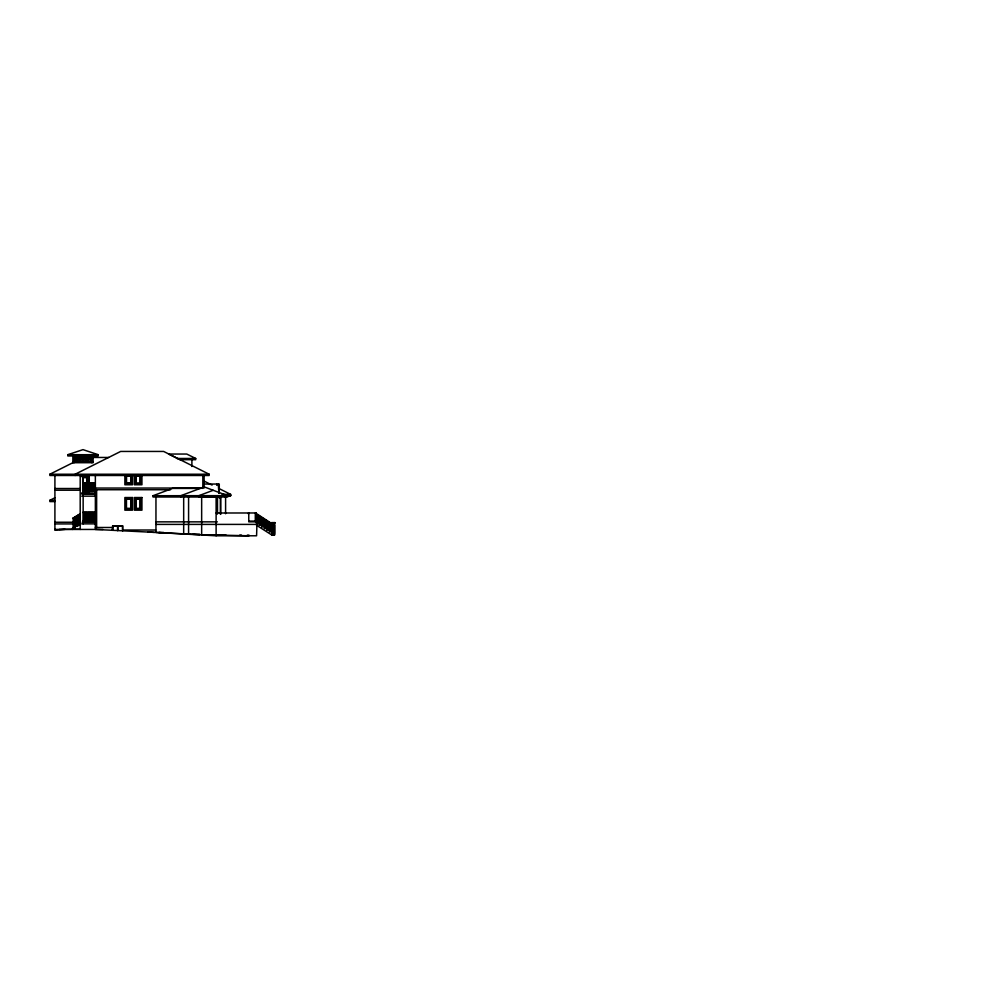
<?xml version="1.0" encoding="UTF-8"?>
<svg xmlns="http://www.w3.org/2000/svg" width="997" height="997" viewBox="0 0 997 997"><rect width="100%" height="100%" fill="white"/><g stroke="black" fill="none" stroke-linecap="round" stroke-linejoin="round"><path stroke-width="1.5" d="M257.002 522.079L256.578 535.788L216.112 535.788L155.956 532.448L155.956 497.005M183.672 497.005L183.672 533.993M188.583 497.005L188.583 534.267M201.656 497.005L201.656 534.99M216.112 535.788L216.112 497.017M217.371 513.006L217.371 497.017L220.549 497.005L220.549 514.365L220.549 497.005M224.649 535.14L225.596 535.003L205.469 534.915M255.992 513.505L255.843 514.24L271.969 524.123M256.578 524.248L256.578 525.294L271.932 535.09L274.487 535.09L274.487 523.437M256.578 524.086L256.578 521.817L248.764 521.855L248.764 513.006M271.932 524.709L271.932 533.457L274.487 533.457L274.487 524.709L274.487 535.09M255.992 513.281L272.081 523.786L271.807 524.659L271.832 523.624M86.727 486.187L87.786 484.779L86.727 483.371M80.184 513.717L72.607 518.452L80.184 514.14M75.136 475.494L75.136 474.236L120.662 451.442L163.645 451.442L209.171 474.236L209.171 475.494L49.85 475.494L49.85 474.236L73.977 462.159M54.91 501.591L49.85 501.591L49.85 500.32L54.91 497.79M72.806 462.197L93.107 462.159M180.719 497.005L180.719 495.733L204.223 486.91L227.715 495.733L227.715 497.005L153.015 497.005L153.015 495.733L172.481 488.418L200.198 488.418M213.208 490.287L198.715 495.733L198.715 497.005L217.371 497.017L217.371 514.116M67.821 454.694L82.988 449.635L98.167 454.694L98.167 455.965L67.821 455.965L67.821 454.694L98.167 454.694M218.717 488.393L230.656 494.375L230.656 495.634L225.596 495.683L225.596 513.754M54.91 529.432L80.196 529.195M226.867 495.646L230.656 495.634L224.973 495.634M80.894 457.237L85.106 457.237M90.166 457.237L85.941 457.237L85.941 461.461M92.285 457.461L108.648 457.461M176.731 458.47L195.699 458.47L195.699 459.692L179.996 459.692L177.541 458.47M75.834 459.355L80.047 459.355M80.894 459.355L85.106 459.355M85.941 459.355L90.166 459.355M72.806 461.985L93.107 461.96M49.85 474.236L209.171 474.236M130.993 476.117L126.332 476.117L126.332 483.308L130.993 483.308M82.701 476.304L88.097 476.304L88.097 492.942M81.667 476.616L87.786 476.616L87.786 492.942M83.15 483.047L95.363 483.047M83.15 483.47L95.363 483.47M204.111 484.043L219.278 484.043L219.278 493.316M218.306 484.467L218.916 493.316M95.363 488.056L201.332 488.056M89.256 488.206L95.363 488.206M54.91 488.518L80.196 488.518M95.363 489.739L170.512 489.739M89.256 489.888L95.363 489.888M54.91 490.212L80.196 490.212M86.727 491.16L82.726 491.16L82.726 477.675L86.727 477.675L86.614 491.471M83.15 491.471L95.363 491.471M83.15 491.633L95.363 491.633M81.667 492.942L89.256 492.942L89.256 475.494M83.15 493.789L95.363 493.789M81.717 494.038L95.363 494.038M222.119 494.375L230.656 494.375M153.015 495.733L230.656 495.634M81.717 496.157L95.363 496.157M224.649 496.568L225.596 496.568M219.153 497.839L220.599 497.839M126.557 499.223L130.769 499.223L130.769 508.495L126.557 508.495M49.85 500.32L54.91 500.32M83.15 512.146L95.363 512.146M83.15 512.57L95.363 512.57M216.112 513.006L256.217 512.969L256.217 520.795M83.15 520.571L95.363 520.571M83.15 520.733L95.363 520.733M248.764 521.119L255.706 521.119M155.956 521.855L217.371 521.855M54.91 522.241L80.184 522.241M82.153 522.241L95.363 522.241M256.578 523.662L259.145 523.662L259.133 525.294L261.7 525.294L261.7 526.927L264.255 526.927L264.255 528.56L266.81 528.56L266.81 530.192L269.377 530.192L269.377 531.825L271.932 531.825M270.461 523.699L270.673 530.279L270.461 523.5M81.717 523.861L95.363 523.861M54.91 523.923L80.196 523.923M271.309 524.11L271.097 530.703L271.309 523.923M271.745 523.973L272.169 524.634M155.844 524.397L256.578 524.397M80.196 524.709L77.666 524.709L77.666 526.291L75.136 526.291L75.136 527.862L72.607 527.862L72.607 529.444M95.363 527.488L112.649 527.488M59.247 529.444L102.978 529.444M122.768 530.018L155.719 530.018M112.225 530.279L112.649 525.768L122.768 525.768L122.768 530.803M154.373 532.373L148.055 532.062M159.121 532.473L163.695 532.473M182.563 534.043L183.822 534.043M192.944 534.292L199.712 534.292M274.487 534.218L274.075 535.09M218.019 535.003L225.596 535.003M239.766 535.09L241.448 535.09M247.306 535.09L248.988 535.09M201.73 535.177L203.002 535.177M208.896 535.177L211.302 535.177M208.709 534.89L225.596 535.09M248.988 535.788L204.111 534.766M182.625 533.781L95.363 529.444L95.363 474.584M185.666 533.931L199.712 534.629M158.797 532.523L163.857 532.784M195.699 458.47L186.763 454.046L168.605 454.046L176.257 457.847M204.111 481.102L212.074 485.078M255.992 520.397L272.169 531.227L255.992 520.646L255.992 522.129M273.652 535.09L273.652 524.709L272.804 524.709L272.804 535.09M271.969 523.437L271.969 535.09M256.59 521.095L256.59 514.315L256.379 521.095M255.868 512.932L255.868 521.157M255.643 513.006L255.643 521.855M255.406 513.006L255.406 521.855M248.49 512.932L248.49 514.165M218.443 484.467L218.443 485.315M216.748 484.043L216.748 485.315M204.111 474.485L204.111 488.056M202.84 474.647L202.84 488.418M191.898 459.692L191.898 466.484M141.935 475.494L141.935 484.766L134.358 484.766L134.358 475.494M140.253 476.342L140.253 483.084M136.041 476.342L136.041 483.084M132.464 475.494L132.464 484.766L124.874 484.766L124.874 475.494M130.769 476.342L130.769 483.084M122.444 530.79L122.444 526.092L117.87 526.092L117.87 530.566M117.546 530.554L117.546 526.092L112.96 526.092L112.96 530.317M96.634 489.739L96.634 527.488M94.777 483.47L94.777 491.471M94.777 512.57L94.777 520.571M94.615 483.47L94.615 491.471M94.615 512.57L94.615 520.571M93.78 483.47L93.78 491.471M93.78 512.57L93.78 520.571M93.107 455.965L93.107 462.708L72.868 462.708L72.868 454.694M92.771 483.47L92.771 491.471M92.771 512.57L92.771 520.571M92.621 483.47L92.621 491.471M92.621 512.57L92.621 520.571M91.849 455.965L91.849 462.708M91.774 483.47L91.774 491.471M91.774 512.57L91.774 520.571M91.612 483.47L91.612 491.471M91.612 512.57L91.612 520.571M90.777 483.47L90.777 491.471M90.777 512.57L90.777 520.571M90.577 461.873L90.577 456.825L75.411 456.825L75.411 461.873M90.615 483.47L90.615 491.471M90.615 512.57L90.615 520.571M89.767 483.47L89.767 491.471M89.767 512.57L89.767 520.571M89.618 483.47L89.618 491.471M89.618 512.57L89.618 520.571M88.77 483.47L88.77 491.471M88.77 512.57L88.77 520.571M88.608 483.47L88.608 491.471M88.608 512.57L88.608 520.571M88.048 457.237L88.048 461.461M87.773 512.57L87.773 520.571M86.764 483.47L86.764 491.471M86.764 512.57L86.764 520.571M86.614 512.57L86.614 520.571M85.767 483.47L85.767 491.471M85.767 512.57L85.767 520.571M85.53 456.825L85.53 461.873M85.605 483.47L85.605 491.471M85.605 512.57L85.605 520.571M84.77 483.47L84.77 491.471M84.77 512.57L84.77 520.571M84.608 483.47L84.608 491.471M84.608 512.57L84.608 520.571M83.76 483.47L83.76 491.471M83.76 512.57L83.76 520.571M83.611 483.47L83.611 491.471M83.611 512.57L83.611 520.571M83.15 475.494L83.15 523.861M83 457.237L83 461.461M80.47 456.825L80.47 461.873M80.196 475.494L80.196 529.444M80.047 461.461L80.047 457.237L75.834 457.237L75.834 461.461M79.984 514.34L79.984 524.709M79.822 514.44L79.822 524.709M79.137 514.863L79.137 524.709M78.987 514.963L78.987 524.709M78.302 515.387L78.302 524.709M78.14 515.486L78.14 524.709M77.94 457.237L77.94 461.461M77.454 515.923L77.454 526.291M77.292 516.022L77.292 526.291M76.619 516.446L76.619 526.291M76.457 516.546L76.457 526.291M75.772 516.969L75.772 526.291M75.61 517.069L75.61 526.291M74.925 517.493L74.925 527.862M74.775 517.593L74.775 527.862M74.139 455.965L74.139 462.708M74.09 518.029L74.09 527.862M73.928 518.128L73.928 527.862M73.242 518.552L73.08 527.862M65.017 529.332L54.91 530.292L54.91 475.494M80.146 457.137L75.722 457.137L75.722 461.561L80.146 461.561L80.146 457.137M85.206 457.137L80.782 457.137L80.782 461.561L85.206 461.561L85.206 457.137M90.266 457.137L85.842 457.137L85.842 461.561L90.266 461.561L90.266 457.137M131.193 475.918L126.133 475.918L126.133 483.508L131.193 483.508L131.193 475.918M140.677 475.918L135.617 475.918L135.617 483.508L140.677 483.508L140.677 475.918M130.881 476.242L126.457 476.242L126.457 483.196L130.881 483.196L130.881 476.242M140.365 476.242L135.941 476.242L135.941 483.196L140.365 483.196L140.365 476.242M132.464 497.54L124.874 497.54L124.874 510.177L132.464 510.177L132.464 497.54M141.935 497.54L134.358 497.54L134.358 510.177L141.935 510.177L141.935 497.54M131.193 498.799L126.133 498.799L126.133 508.919L131.193 508.919L131.193 498.799M140.677 498.799L135.617 498.799L135.617 508.919L140.677 508.919L140.677 498.799M130.881 499.111L126.457 499.111L126.457 508.595L130.881 508.595L130.881 499.111M140.365 499.111L135.941 499.111L135.941 508.595L140.365 508.595L140.365 499.111M140.253 499.223L136.041 499.223L136.041 508.495L140.253 508.495L140.253 499.223M257.201 514.701L256.989 521.481L257.201 514.701M257.837 515.125L257.625 521.905L257.837 515.125M258.485 515.549L258.273 522.328L258.485 515.549M259.12 515.96L258.908 522.74L259.12 515.96M259.768 516.384L259.556 523.163L259.768 516.384M260.404 516.795L260.192 523.575L260.404 516.795M261.04 517.219L260.84 523.998L261.04 517.219M261.688 517.642L261.476 524.422L261.688 517.642M262.323 518.054L262.124 524.833L262.323 518.054M262.971 518.477L262.759 525.257L262.971 518.477M263.607 518.901L263.407 525.681L263.607 518.901M264.255 519.312L264.043 526.092L264.255 519.312M264.89 519.736L264.691 526.516L264.89 519.736M265.538 520.147L265.327 526.927L265.538 520.147M266.174 520.571L265.962 527.351L266.174 520.571M266.822 520.995L266.61 527.774L266.822 520.995M267.458 521.406L267.246 528.186L267.458 521.406M268.106 521.83L267.894 528.609L268.106 521.83M268.741 522.241L268.529 529.021L268.741 522.241M269.389 522.665L269.178 529.444L269.389 522.665M274.91 522.602L271.545 522.602L271.545 523.437L274.91 523.437L274.91 522.602M270.025 523.089L269.813 529.868L270.025 523.089"/></g></svg>
